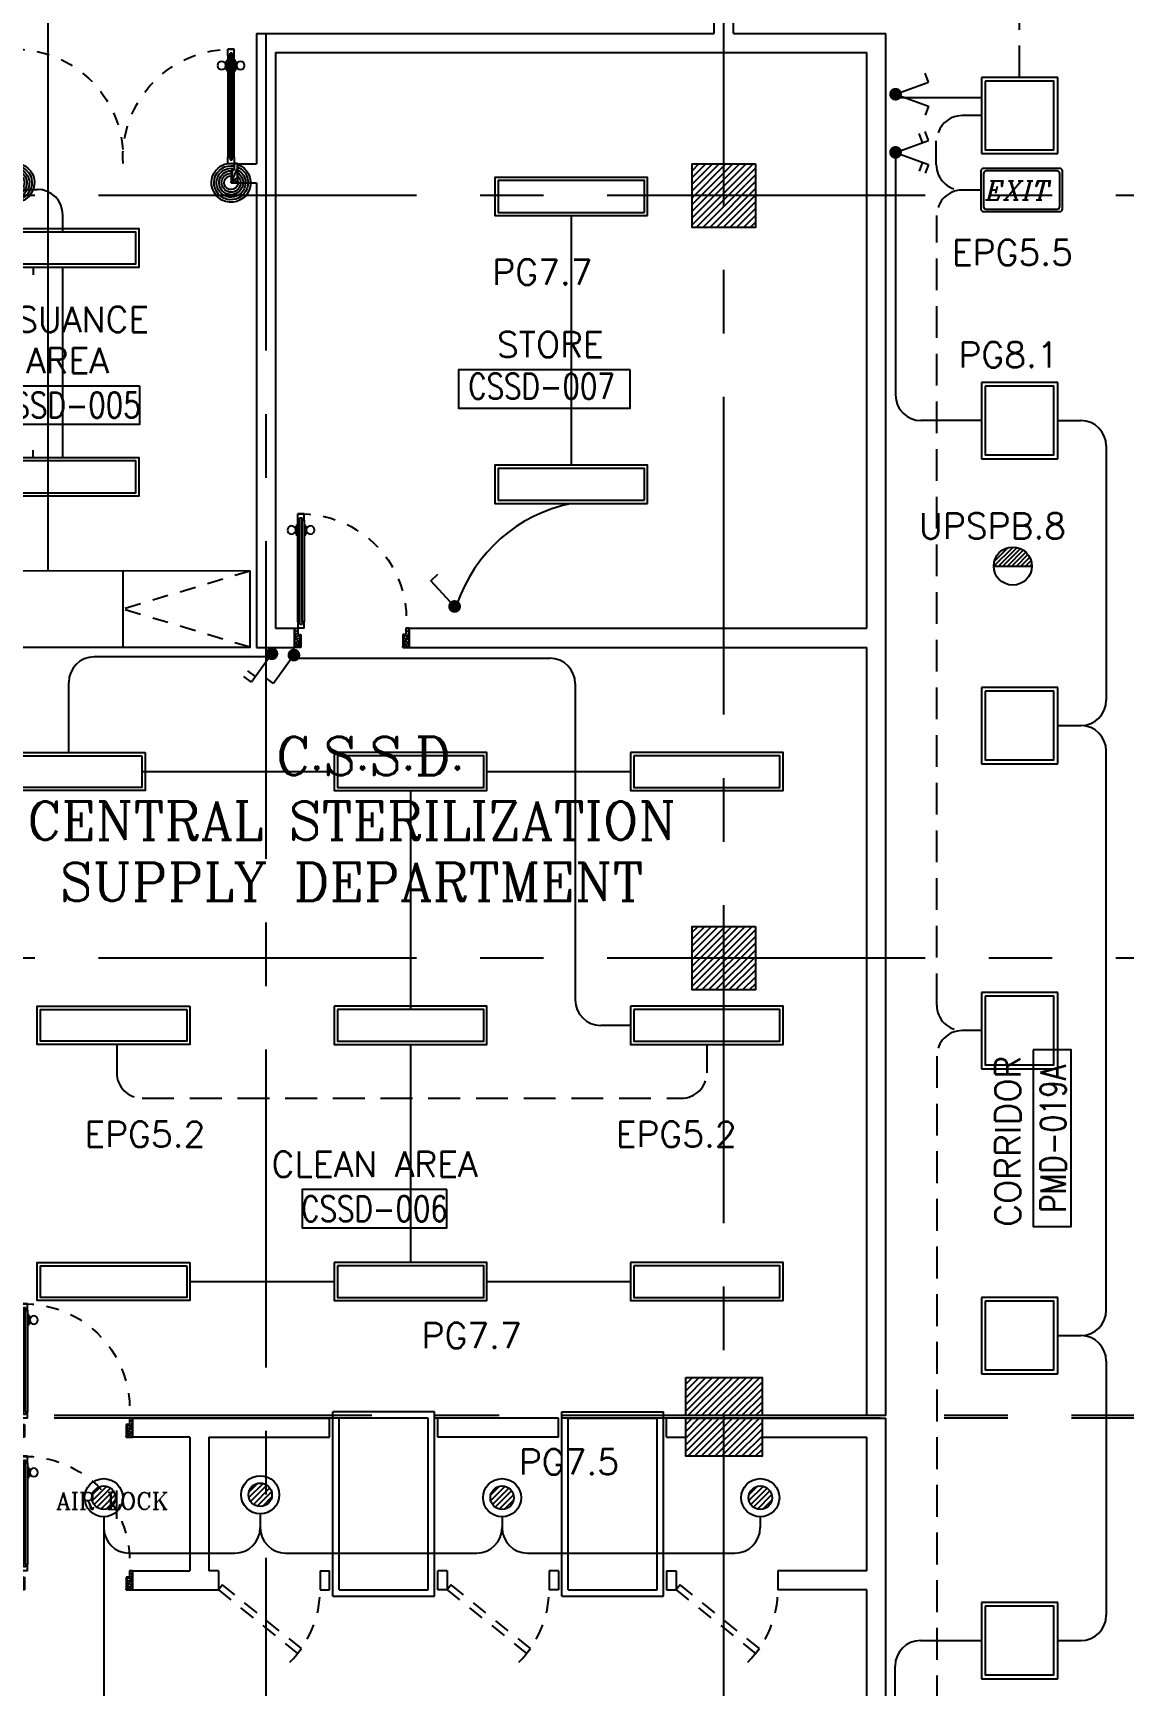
# Model space of a CAD drawing. Extents: x -0.4 to 93, y -13.2 to 77.1.
# Drawn here: x 57.24 to 65.82, y 31.24 to 44.25 of the extents above; entities that cross this region are included whole.
import ezdxf
from ezdxf.enums import TextEntityAlignment as Align

# ---------------------------------------------------------------- set-up
doc = ezdxf.new("R2010")
doc.units = 0
doc.header["$MEASUREMENT"] = 0
for name, pattern in [('CENTERX2', [4, 2.5, -0.5, 0.5, -0.5]), ('HIDDEN', [0.375, 0.25, -0.125]), ('HIDDEN2', [0.1875, 0.125, -0.0625])]:
    doc.linetypes.add(name, pattern=pattern)
doc.layers.get('0').update_dxf_attribs({"linetype": 'CONTINUOUS'})
for name, color, linetype in [('AXES', 11, 'CENTERX2'), ('COL', 11, 'CONTINUOUS'), ('COUNTER', 11, 'CONTINUOUS'), ('DOOR', 11, 'CONTINUOUS'), ('E-CLINE', 2, 'CONTINUOUS'), ('E-HLINE', 2, 'HIDDEN'), ('E-LITE', 4, 'CONTINUOUS'), ('E-SWITCH', 4, 'CONTINUOUS'), ('E-TEXT', 4, 'CONTINUOUS'), ('E-TRXT', 4, 'CONTINUOUS'), ('EL-LITE', 4, 'CONTINUOUS'), ('EQ', 11, 'CONTINUOUS'), ('HAT', 11, 'CONTINUOUS'), ('RM-BOX', 11, 'CONTINUOUS'), ('RM-NAME', 11, 'CONTINUOUS'), ('RM-NO', 11, 'CONTINUOUS'), ('WALL', 11, 'CONTINUOUS'), ('WIN', 11, 'CONTINUOUS')]:
    doc.layers.add(name, color=color, linetype=linetype)
doc.styles.add('ITALICC', font='italicc')
doc.styles.add('ROMANC', font='romanc', dxfattribs={"height": 0.1})
doc.styles.add('ROMANS', font='ROMANS.shx', dxfattribs={"width": 0.6})
pattern_1 = [(45, (-390.755687, -5.161), (-0.0265165043, 0.0265165043), [])]

# ---------------------------------------------------------------- blocks, each defined once
blk = doc.blocks.new('COL50')
at = {"layer": 'COL'}
blk.add_lwpolyline([(-250, 250), (-250, -250), (250, -250), (250, 250)], close=True, dxfattribs=at)
blk = doc.blocks.new('*X99')
at = {"color": 0}
for p, q in [((235129, 41929), (235600, 42401)), ((235129, 41982), (235547, 42401)), ((235129, 42035), (235494, 42401)), ((235129, 42088), (235441, 42401)), ((235129, 42141), (235388, 42401)), ((235129, 42194), (235335, 42401)), ((235129, 42248), (235282, 42401)), ((235129, 42301), (235229, 42401)), ((235129, 42354), (235176, 42401)), ((235153, 41901), (235629, 42376)), ((235206, 41901), (235629, 42323)), ((235259, 41901), (235629, 42270)), ((235312, 41901), (235629, 42217)), ((235365, 41901), (235629, 42164)), ((235418, 41901), (235629, 42111)), ((235471, 41901), (235629, 42058)), ((235525, 41901), (235629, 42005)), ((235578, 41901), (235629, 41952))]:
    blk.add_line(p, q, dxfattribs=at)
blk = doc.blocks.new('*X98')
at = {"color": 0}
for p, q in [((235129, 47922), (235608, 48401)), ((235129, 47975), (235554, 48401)), ((235129, 48028), (235501, 48401)), ((235129, 48081), (235448, 48401)), ((235129, 48134), (235395, 48401)), ((235129, 48187), (235342, 48401)), ((235129, 48240), (235289, 48401)), ((235129, 48293), (235236, 48401)), ((235129, 48346), (235183, 48401)), ((235161, 47901), (235629, 48369)), ((235214, 47901), (235629, 48316)), ((235267, 47901), (235629, 48263)), ((235320, 47901), (235629, 48210)), ((235373, 47901), (235629, 48157)), ((235426, 47901), (235629, 48104)), ((235479, 47901), (235629, 48051)), ((235532, 47901), (235629, 47998)), ((235585, 47901), (235629, 47945))]:
    blk.add_line(p, q, dxfattribs=at)
blk = doc.blocks.new('RM1')
at = {"layer": 'RM-BOX'}
blk.add_lwpolyline([(570, -200), (-570, -200), (-570, -500), (570, -500)], close=True, dxfattribs=at)
at = {"layer": 'RM-NAME', "style": 'ROMANS'}
for tag, p in [('ROOMNAME1', (0, 324)), ('ROOMNAME2', (0, 0))]:
    blk.add_attdef(tag, text='', height=200, dxfattribs=at).set_placement(p, align=Align.MIDDLE)
at = {"layer": 'RM-NO', "style": 'ROMANS', "width": 0.8}
blk.add_attdef('ROOMNO', text='', height=200, dxfattribs=at).set_placement((0, -350), align=Align.MIDDLE)
blk = doc.blocks.new('A$C272A55A0')
at = {"layer": 'DOOR', "color": 0, "linetype": 'ByBlock'}
for p, q in [((0, 900), (0, 1050)), ((50, 1050), (0, 1050)), ((50, 950), (50, 1050)), ((1750, 950), (1750, 1050)), ((1750, 1050), (1800, 1050)), ((1800, 1050), (1800, 900)), ((25, 950), (50, 950)), ((25, 900), (25, 950)), ((1775, 950), (1750, 950)), ((1775, 900), (1775, 950)), ((0, 900), (25, 900)), ((75, 900), (25, 900)), ((25, 850), (25, 900)), ((42, 850), (25, 850)), ((58, 870), (42, 870)), ((42, 870), (42, 850)), ((58, 850), (58, 870)), ((75, 850), (58, 850)), ((75, 900), (75, 850)), ((1725, 900), (1775, 900)), ((1725, 900), (1725, 850)), ((1725, 850), (1742, 850)), ((1742, 870), (1758, 870)), ((1742, 850), (1742, 870)), ((1758, 870), (1758, 850)), ((1758, 850), (1775, 850)), ((1800, 900), (1775, 900)), ((1775, 850), (1775, 900)), ((1718, 160), (1709, 160)), ((1709, 95), (1709, 160)), ((1725, 173), (1718, 173)), ((1718, 173), (1718, 83)), ((1718, 95), (1718, 160)), ((1775, 173), (1782, 173)), ((1782, 173), (1782, 83)), ((1782, 160), (1791, 160)), ((1782, 95), (1782, 160)), ((1791, 95), (1791, 160)), ((25, 50), (42, 50)), ((25, 50), (25, 0)), ((25, 0), (75, 0)), ((75, 0), (25, 0)), ((42, 50), (42, 30)), ((42, 30), (58, 30)), ((58, 50), (75, 50)), ((58, 50), (58, 30)), ((75, 50), (75, 0)), ((1718, 95), (1709, 95)), ((1725, 83), (1718, 83)), ((1742, 50), (1725, 50)), ((1725, 50), (1725, 0)), ((1775, 0), (1725, 0)), ((1725, 0), (1775, 0)), ((1742, 50), (1742, 30)), ((1758, 30), (1742, 30)), ((1775, 50), (1758, 50)), ((1758, 50), (1758, 30)), ((1775, 83), (1782, 83)), ((1775, 50), (1775, 0)), ((1782, 95), (1791, 95))]:
    blk.add_line(p, q, dxfattribs=at)
at = {"layer": 'DOOR', "color": 9, "linetype": 'ByBlock'}
for p, q in [((50, 1050), (0, 1010)), ((50, 1050), (0, 937)), ((50, 1050), (37, 950)), ((1750, 1050), (1800, 1010)), ((1750, 1050), (1800, 937)), ((1750, 1050), (1763, 950))]:
    blk.add_line(p, q, dxfattribs=at)
at = {"layer": 'DOOR', "linetype": 'ByBlock'}
for p, q in [((25, 850), (25, 50)), ((42, 850), (42, 50)), ((58, 850), (58, 50)), ((75, 50), (75, 850)), ((1725, 50), (1725, 850)), ((1742, 850), (1742, 50)), ((1758, 850), (1758, 50)), ((1775, 850), (1775, 50))]:
    blk.add_line(p, q, dxfattribs=at)
at = {"layer": 'DOOR', "color": 0, "linetype": 'ByBlock'}
for centre in [(1676, 128), (1824, 128)]:
    blk.add_circle(centre, 32.4, dxfattribs=at)
at = {"layer": 'DOOR', "color": 9, "linetype": 'ByBlock'}
for centre, radius, start, end in [((50, 1050), 34.4, 180, 270), ((50, 1050), 14.4, 180, 270), ((1750, 1050), 14.4, 270, 0), ((1750, 1050), 34.4, 270, 0), ((50, 1050), 54.4, 203.2074, 270), ((50, 1050), 74.4, 227.7764, 270), ((50, 1050), 94.4, 238.0182, 270), ((50, 1050), 114, 244.0838, 257.3774), ((50, 1050), 134, 248.1598, 259.28), ((1750, 1050), 54.4, 270, 336.7926), ((1750, 1050), 74.4, 270, 312.2236), ((1750, 1050), 94.4, 270, 301.9818), ((1750, 1050), 114, 282.6226, 295.9162), ((1750, 1050), 134, 280.72, 291.8402), ((50, 1050), 154, 251.1053, 256.2858), ((1750, 1050), 154, 283.7142, 288.8947)]:
    blk.add_arc(centre, radius, start, end, dxfattribs=at)
at = {"layer": 'DOOR', "linetype": 'HIDDEN', "ltscale": 0.5}
for centre, start, end in [((50, 851), 268.3174, 3.2965), ((1750, 851), 176.7035, 271.6826)]:
    blk.add_arc(centre, 851, start, end, dxfattribs=at)
at = {"layer": 'WALL', "linetype": 'ByBlock'}
blk.add_line((1800, 900), (1800, 1050), dxfattribs=at)
blk = doc.blocks.new('DOOR90')
at = {"layer": 'DOOR', "color": 7, "linetype": 'ByBlock'}
for p, q in [((-150, 0), (0, 0)), ((-150, 0), (-150, -25)), ((0, -50), (-114, 0)), ((0, -50), (-40, 0)), ((0, -50), (0, 0)), ((-1000, -25), (-1050, -25)), ((-1050, -75), (-1050, -25)), ((-1050, -25), (-1050, -75)), ((-1000, -75), (-1050, -75)), ((-1000, -42), (-1020, -42)), ((-1020, -42), (-1020, -58)), ((-1000, -58), (-1020, -58)), ((-1000, -25), (-1000, -42)), ((-1000, -58), (-1000, -75)), ((-878, -18), (-968, -18)), ((-968, -25), (-968, -18)), ((-968, -75), (-968, -82)), ((-878, -82), (-968, -82)), ((-955, -9), (-890, -9)), ((-955, -18), (-955, -9)), ((-955, -18), (-890, -18)), ((-955, -82), (-890, -82)), ((-955, -82), (-955, -91)), ((-955, -91), (-890, -91)), ((-890, -18), (-890, -9)), ((-890, -82), (-890, -91)), ((-878, -25), (-878, -18)), ((-878, -75), (-878, -82)), ((-200, -25), (-150, -25)), ((-200, -42), (-200, -25)), ((-180, -42), (-200, -42)), ((-200, -58), (-180, -58)), ((-200, -75), (-200, -58)), ((-150, -75), (-200, -75)), ((-180, -58), (-180, -42)), ((-150, -25), (-100, -25)), ((-150, -75), (-150, -25)), ((-100, -25), (-100, -50)), ((0, -50), (-100, -37)), ((-100, -50), (0, -50)), ((-150, -875), (-100, -875)), ((-150, -900), (-150, -875)), ((-150, -900), (0, -900)), ((0, -900), (-150, -900)), ((0, -850), (-114, -900)), ((-100, -875), (-100, -850)), ((0, -850), (-100, -863)), ((-100, -850), (0, -850)), ((0, -850), (-40, -900)), ((0, -850), (0, -900))]:
    blk.add_line(p, q, dxfattribs=at)
at = {"layer": 'DOOR', "linetype": 'ByBlock'}
for p, q in [((-200, -25), (-1000, -25)), ((-200, -42), (-1000, -42)), ((-200, -58), (-1000, -58)), ((-1000, -75), (-200, -75))]:
    blk.add_line(p, q, dxfattribs=at)
at = {"layer": 'DOOR', "color": 7, "linetype": 'ByBlock'}
for centre in [(-923, 24), (-923, -124)]:
    blk.add_circle(centre, 32.4, dxfattribs=at)
for centre, radius, start, end in [((0, -50), 154, 161.1053, 166.2858), ((0, -50), 94.4, 148.0182, 180), ((0, -50), 134, 158.1598, 169.28), ((0, -50), 114, 154.0838, 167.3774), ((0, -50), 74.4, 137.7764, 180), ((0, -50), 54.4, 113.2074, 180), ((0, -50), 34.4, 90, 180), ((0, -50), 14.4, 90, 180), ((0, -850), 154, 193.7142, 198.8947), ((0, -850), 134, 190.72, 201.8402), ((0, -850), 94.4, 180, 211.9818), ((0, -850), 74.4, 180, 222.2236), ((0, -850), 54.4, 180, 246.7926), ((0, -850), 34.4, 180, 270), ((0, -850), 14.4, 180, 270)]:
    blk.add_arc(centre, radius, start, end, dxfattribs=at)
at = {"layer": 'DOOR', "linetype": 'HIDDEN', "ltscale": 0.5}
blk.add_arc((-222, -50), 828, 178.2701, 275.003, dxfattribs=at)
blk = doc.blocks.new('EXIT')
at = {"layer": 'E-LITE', "color": 4}
for p, q in [((-0.32, 0.15), (-0.32, -0.15)), ((0.3, 0.17), (-0.3, 0.17)), ((0.32, -0.15), (0.32, 0.15)), ((-0.3, -0.17), (0.3, -0.17))]:
    blk.add_line(p, q, dxfattribs=at)
at = {"layer": 'E-LITE', "color": 8}
for p, q in [((0.28, 0.15), (-0.28, 0.15)), ((-0.3, 0.13), (-0.3, -0.13)), ((0.3, -0.13), (0.3, 0.13)), ((-0.28, -0.15), (0.28, -0.15))]:
    blk.add_line(p, q, dxfattribs=at)
at = {"layer": 'E-LITE', "color": 4}
for centre, start, end in [((-0.3, 0.15), 90, 180), ((0.3, 0.15), 360, 90), ((-0.3, -0.15), 180, 270), ((0.3, -0.15), 270, 0)]:
    blk.add_arc(centre, 0.02, start, end, dxfattribs=at)
at = {"layer": 'E-LITE', "color": 8}
for centre, start, end in [((-0.28, 0.13), 90, 180), ((0.28, 0.13), 0, 90), ((-0.28, -0.13), 180, 270), ((0.28, -0.13), 270, 0)]:
    blk.add_arc(centre, 0.02, start, end, dxfattribs=at)
at = {"layer": 'E-LITE', "color": 5, "style": 'ITALICC'}
blk.add_text('EXIT', height=0.15, dxfattribs=at).set_placement((-0.284, -0.078))
blk = doc.blocks.new('L42')
at = {"layer": 'E-LITE'}
for p, q in [((0.3, 0.3), (-0.3, 0.3)), ((-0.3, 0.3), (-0.3, -0.3)), ((0.3, -0.3), (0.3, 0.3)), ((-0.3, -0.3), (0.3, -0.3))]:
    blk.add_line(p, q, dxfattribs=at)
at = {"layer": 'E-LITE', "color": 8}
blk.add_lwpolyline([(-0.27, 0.27), (-0.27, -0.27), (0.27, -0.27), (0.27, 0.27)], close=True, dxfattribs=at)
blk = doc.blocks.new('L24')
at = {"color": 4}
blk.add_lwpolyline([(-0.6, 0.15), (-0.6, -0.15), (0.6, -0.15), (0.6, 0.15)], close=True, dxfattribs=at)
at = {"layer": 'E-LITE', "color": 8}
blk.add_lwpolyline([(-0.575, 0.125), (-0.575, -0.125), (0.575, -0.125), (0.575, 0.125)], close=True, dxfattribs=at)
blk = doc.blocks.new('1G1W')
for p, q in [((0, 0), (0.55, 0)), ((0.55, 0), (0.55, -0.15))]:
    blk.add_line(p, q)
at = {"const_width": 0.1}
blk.add_lwpolyline([(-0.05, 0, 1), (0.05, 0, 1)], format="xyb", close=True, dxfattribs=at)
blk = doc.blocks.new('*X62')
at = {"color": 0}
for p, q in [((21548.527, 18540.142), (21548.801, 18540.415)), ((21548.529, 18539.966), (21548.977, 18540.414)), ((21548.584, 18539.845), (21549.098, 18540.359)), ((21548.672, 18539.756), (21549.187, 18540.271)), ((21548.793, 18539.7), (21549.243, 18540.15)), ((21548.966, 18539.696), (21549.246, 18539.977))]:
    blk.add_line(p, q, dxfattribs=at)
blk = doc.blocks.new('SPOT')
at = {"layer": 'E-LITE'}
for radius in [0.6, 0.369]:
    blk.add_circle((0, 0), radius, dxfattribs=at)
at = {"layer": 'E-LITE', "color": 8}
blk.add_blockref('*X62', (-21548.886, -18540.056), dxfattribs=at)
blk = doc.blocks.new('EL')
at = {"layer": 'EL-LITE'}
h = blk.add_hatch(dxfattribs=at)
h.set_pattern_fill('ANSI31', color=4, scale=0.2, style=0)
h.set_pattern_definition([(45, (587.071197, 567.777136), (-0.0176776695, 0.0176776695), [])])
h.paths.add_polyline_path([(0.15, 0, 1), (-0.15, 0)])
at = {"layer": 'EL-LITE', "color": 4}
blk.add_line((-0.15, 0), (0.15, 0), dxfattribs=at)
blk.add_circle((0, 0), 0.15, dxfattribs=at)

msp = doc.modelspace()

# ---------------------------------------------------------------- hatches: boundary and pattern name
at = {"layer": 'HAT'}
h = msp.add_hatch(dxfattribs=at)
h.set_pattern_fill('ANSI31', color=256, scale=0.3, style=0)
h.set_pattern_definition(pattern_1)
h.paths.add_polyline_path([(62.6695, 33.37), (62.6695, 33.67), (62.9695, 33.67), (62.9695, 33.37)])
h.paths.add_polyline_path([(62.3695, 33.37), (62.3695, 33.67), (62.6695, 33.67), (62.6695, 33.37)])
h = msp.add_hatch(dxfattribs=at)
h.set_pattern_fill('ANSI31', color=256, scale=0.3, style=0)
h.set_pattern_definition(pattern_1)
h.paths.add_polyline_path([(62.6695, 33.05), (62.6695, 33.35), (62.9695, 33.35), (62.9695, 33.05)])
h.paths.add_polyline_path([(62.3695, 33.05), (62.3695, 33.35), (62.6695, 33.35), (62.6695, 33.05)])

# ---------------------------------------------------------------- linework, layer by layer
at = {"layer": 'AXES'}
for p, q in [((62.6695, -1.1143), (62.6695, 76.4248)), ((59.0695, 5.75), (59.0695, 64.57)), ((92.2523, 42.97), (22.4295, 42.97)), ((92.2523, 36.97), (22.4295, 36.97)), ((91.9023, 33.37), (22.4295, 33.37)), ((91.9023, 33.35), (22.4295, 33.35))]:
    msp.add_line(p, q, dxfattribs=at)
at = {"layer": 'COL'}
for points in [[(62.3695, 33.67), (62.9695, 33.67), (62.9695, 33.37), (62.3695, 33.37)], [(62.3695, 33.35), (62.9695, 33.35), (62.9695, 33.05), (62.3695, 33.05)]]:
    msp.add_lwpolyline(points, close=True, dxfattribs=at)
at = {"layer": 'COUNTER'}
msp.add_line((57.9445, 40.0159), (57.9445, 39.4159), dxfattribs=at)
at = {"layer": 'COUNTER', "linetype": 'HIDDEN2'}
for p in [(58.9445, 40.0159), (58.9445, 39.4159)]:
    msp.add_line(p, (57.9445, 39.7159), dxfattribs=at)
at = {"layer": 'COUNTER'}
msp.add_lwpolyline([(55.7695, 39.4174), (58.9445, 39.4159), (58.9445, 40.0159), (55.7695, 40.0174)], close=True, dxfattribs=at)
at = {"layer": 'DOOR'}
for p, q in [((58.7259, 32.0389), (58.6945, 32)), ((60.5259, 32.0389), (60.4945, 32)), ((62.3259, 32.0389), (62.2945, 32))]:
    msp.add_line(p, q, dxfattribs=at)
at = {"layer": 'DOOR', "linetype": 'HIDDEN2'}
for p, q in [((58.6945, 32), (59.3174, 31.498)), ((59.3488, 31.5369), (58.7259, 32.0389)), ((60.4945, 32), (61.1174, 31.498)), ((61.1488, 31.5369), (60.5259, 32.0389)), ((62.2945, 32), (62.9174, 31.498)), ((62.9488, 31.5369), (62.3259, 32.0389)), ((59.3174, 31.498), (59.3488, 31.5369)), ((61.1174, 31.498), (61.1488, 31.5369)), ((62.9174, 31.498), (62.9488, 31.5369))]:
    msp.add_line(p, q, dxfattribs=at)
for centre in [(58.6945, 32), (60.4945, 32), (62.2945, 32)]:
    msp.add_arc(centre, 0.8, 314.716, 0.00036, dxfattribs=at)
at = {"layer": 'E-CLINE'}
for p, q in [((56.9071, 43.0185), (57.2715, 43.0185)), ((57.4715, 42.682), (57.4715, 42.8185))]:
    msp.add_line(p, q, dxfattribs=at)
at = {"layer": 'E-CLINE', "color": 4}
for p, q in [((61.4695, 42.8125), (61.4695, 40.8475)), ((65.2956, 41.1997), (65.4767, 41.1997)), ((65.6767, 40.9997), (65.6767, 38.9997)), ((59.1157, 39.3396), (57.7179, 39.3396)), ((57.5179, 38.5878), (57.5179, 39.1396)), ((65.2956, 38.7997), (65.4767, 38.7997)), ((65.6767, 34.1997), (65.6767, 38.5997)), ((65.2956, 33.9997), (65.4767, 33.9997)), ((65.6767, 33.7997), (65.6767, 31.7997)), ((64.2157, 31.5997), (64.6956, 31.5997)), ((65.2956, 31.5997), (65.4767, 31.5997)), ((64.0157, 28.6597), (64.0157, 31.3997))]:
    msp.add_line(p, q, dxfattribs=at)
at = {"layer": 'E-CLINE'}
msp.add_arc((57.2715, 42.8185), 0.2, 0, 90, dxfattribs=at)
at = {"layer": 'E-CLINE', "color": 4}
for centre, radius, start, end in [((65.4767, 40.9997), 0.2, 0, 90), ((61.7105, 39.3688), 1.2031, 101.55282, 161.33652), ((57.7179, 39.1396), 0.2, 90, 180), ((65.4767, 38.9997), 0.2, 270, 0), ((65.4767, 38.5997), 0.2, 0, 90), ((65.4767, 34.1997), 0.2, 270, 270), ((65.4767, 34.1997), 0.2, 270, 0), ((65.4767, 33.7997), 0.2, 0, 90), ((65.4767, 31.7997), 0.2, 270, 0), ((64.2157, 31.3997), 0.2, 90, 180)]:
    msp.add_arc(centre, radius, start, end, dxfattribs=at)
at = {"layer": 'E-HLINE', "color": 4}
for p, q in [((64.9956, 43.8997), (64.9956, 45.17)), ((64.6956, 43.5997), (64.5439, 43.5997)), ((64.6914, 43.0135), (64.5439, 43.0135)), ((64.3439, 36.5997), (64.3439, 42.8135)), ((57.8955, 36.2909), (57.8955, 36.0676)), ((62.5356, 36.2909), (62.5356, 36.0676)), ((64.6956, 36.3997), (64.5439, 36.3997)), ((64.3439, 36.1997), (64.3439, 29.3997)), ((58.0955, 35.8676), (62.3356, 35.8676)), ((57.8955, 32.5588), (57.8955, 32.7821))]:
    msp.add_line(p, q, dxfattribs=at)
for centre, start, end in [((64.5439, 43.3997), 90, 180), ((64.5403, 43.2135), 180, 270), ((64.5439, 42.8135), 90, 180), ((64.5439, 36.5997), 180, 270), ((64.5439, 36.1997), 90, 180), ((58.0955, 36.0676), 180, 270), ((62.3356, 36.0676), 270, 0)]:
    msp.add_arc(centre, 0.2, start, end, dxfattribs=at)
at = {"layer": 'E-SWITCH', "color": 4}
for p, q in [((64.0197, 43.7674), (64.2781, 43.8615)), ((64.2781, 43.8615), (64.2525, 43.932)), ((64.0197, 43.7674), (64.2781, 43.6734)), ((64.0197, 43.7424), (64.6956, 43.7424)), ((64.2781, 43.6734), (64.2525, 43.6029)), ((64.2312, 43.3866), (64.2055, 43.4571)), ((64.2781, 43.4037), (64.2525, 43.4742)), ((64.0197, 43.3097), (64.2781, 43.4037)), ((64.0197, 43.3097), (64.2781, 43.2156)), ((64.3403, 43.2135), (64.3403, 43.3997)), ((64.0197, 43.2847), (64.0197, 41.3997)), ((64.2312, 43.2327), (64.2055, 43.1623)), ((64.2781, 43.2156), (64.2525, 43.1452)), ((57.2375, 42.407), (57.2375, 42.3463)), ((57.4715, 40.907), (57.4715, 42.407)), ((64.6956, 41.1997), (64.2197, 41.1997)), ((57.2375, 40.907), (57.2375, 40.9677)), ((59.1157, 39.3646), (58.9544, 39.1418)), ((59.2886, 39.3545), (59.1274, 39.1317)), ((59.2886, 39.3295), (61.3013, 39.3295)), ((58.9544, 39.1418), (58.8937, 39.1858)), ((58.9861, 39.1856), (58.9254, 39.2296)), ((59.1274, 39.1317), (59.0666, 39.1756)), ((61.5013, 39.1295), (61.5013, 36.6409)), ((58.0929, 38.4378), (59.6063, 38.4378)), ((60.8063, 38.4378), (61.9356, 38.4378)), ((60.2063, 38.2878), (60.2063, 36.5659)), ((61.9356, 36.4409), (61.7013, 36.4409)), ((60.2063, 36.2909), (60.2063, 34.5748)), ((58.4705, 34.4248), (59.6063, 34.4248)), ((60.8063, 34.4248), (61.9356, 34.4248)), ((57.7929, 32.5742), (57.7929, 30.9866)), ((59.0236, 32.5971), (59.0236, 32.489)), ((60.9256, 32.5742), (60.9256, 32.489)), ((62.9561, 32.5742), (62.9561, 32.489)), ((57.9929, 32.289), (58.8236, 32.289)), ((59.2236, 32.289), (60.7256, 32.289)), ((61.1256, 32.289), (62.7561, 32.289))]:
    msp.add_line(p, q, dxfattribs=at)
at = {"layer": 'E-SWITCH', "color": 4, "const_width": 0.05}
for points in [[(63.9947, 43.7674, 1), (64.0447, 43.7674, 1)], [(63.9947, 43.3097, 1), (64.0447, 43.3097, 1)], [(59.1303, 39.3849, 1), (59.101, 39.3444, 1)], [(59.3032, 39.3747, 1), (59.2739, 39.3342, 1)]]:
    msp.add_lwpolyline(points, format="xyb", close=True, dxfattribs=at)
at = {"layer": 'E-SWITCH', "color": 4}
for centre, start, end in [((64.2197, 41.3997), 180, 270), ((61.3013, 39.1295), 0, 90), ((61.7013, 36.6409), 180, 270), ((57.9929, 32.489), 180, 270), ((58.8236, 32.489), 270, 0), ((59.2236, 32.489), 180, 270), ((60.7256, 32.489), 270, 0), ((61.1256, 32.489), 180, 270), ((62.7561, 32.489), 270, 0)]:
    msp.add_arc(centre, 0.2, start, end, dxfattribs=at)
at = {"layer": 'EQ'}
for p, q in [((60.3945, 33.4), (59.5945, 33.4)), ((59.5945, 31.95), (59.5945, 33.4)), ((60.3445, 33.35), (59.6445, 33.35)), ((59.6445, 32), (59.6445, 33.35)), ((60.3445, 32), (60.3445, 33.35)), ((60.3945, 31.95), (60.3945, 33.4)), ((61.3945, 31.95), (61.3945, 33.4)), ((61.3945, 33.4), (62.1945, 33.4)), ((61.4445, 32), (61.4445, 33.35)), ((61.4445, 33.35), (62.1445, 33.35)), ((62.1445, 32), (62.1445, 33.35)), ((62.1945, 31.95), (62.1945, 33.4)), ((59.6445, 32), (60.3445, 32)), ((61.4445, 32), (62.1445, 32)), ((59.5945, 31.95), (60.3945, 31.95)), ((61.3945, 31.95), (62.1945, 31.95))]:
    msp.add_line(p, q, dxfattribs=at)
at = {"layer": 'RM-BOX'}
for points in [[(61.933, 41.5975), (60.5832, 41.5975), (60.5832, 41.2975), (61.933, 41.2975)], [(65.1018, 36.2472), (65.1018, 34.8594), (65.4018, 34.8594), (65.4018, 36.2472)]]:
    msp.add_lwpolyline(points, close=True, dxfattribs=at)
at = {"layer": 'WALL'}
for p, q in [((57.357, 40.0166), (57.357, 45.2135)), ((62.5945, 44.245), (62.5945, 44.47)), ((62.7445, 44.245), (62.7445, 44.47)), ((58.9945, 44.245), (62.5945, 44.245)), ((58.9945, 44.245), (58.9945, 43.22)), ((62.7445, 44.245), (63.9445, 44.245)), ((63.9445, 33.37), (63.9445, 44.245)), ((59.1445, 44.095), (63.7945, 44.095)), ((59.1445, 44.095), (59.1445, 39.565)), ((63.7945, 39.565), (63.7945, 44.095)), ((58.8445, 43.22), (58.8445, 43.07)), ((58.8445, 43.22), (58.9945, 43.22)), ((58.8445, 43.07), (58.9945, 43.07)), ((58.9945, 43.07), (58.9945, 39.415)), ((59.1445, 39.565), (59.2942, 39.565)), ((59.2942, 39.415), (59.2942, 39.565)), ((59.2942, 39.565), (59.2942, 39.415)), ((60.1942, 39.415), (60.1942, 39.565)), ((60.1942, 39.565), (63.7945, 39.565)), ((60.1942, 39.565), (60.1942, 39.415)), ((58.9945, 39.415), (59.2942, 39.415)), ((60.1942, 39.415), (63.7945, 39.415)), ((63.7945, 33.37), (63.7945, 39.415)), ((58.0195, 33.35), (59.5695, 33.35)), ((58.0195, 33.2), (58.0195, 33.35)), ((58.0195, 33.2), (58.0195, 33.35)), ((58.0195, 33.35), (58.0195, 33.2)), ((59.5695, 33.2), (59.5695, 33.35)), ((61.3695, 33.35), (60.4195, 33.35)), ((60.4195, 33.2), (60.4195, 33.35)), ((61.3695, 33.2), (61.3695, 33.35)), ((62.2195, 33.2), (62.2195, 33.35)), ((62.9695, 33.35), (63.9195, 33.35)), ((63.9445, 33.37), (63.7945, 33.37)), ((63.7945, 33.35), (63.9445, 33.35)), ((63.9445, 27.6), (63.9445, 33.35)), ((58.4695, 33.2), (58.0195, 33.2)), ((58.4695, 33.2), (58.4695, 32.15)), ((58.6195, 33.2), (58.6195, 32.15)), ((58.6195, 33.2), (59.5695, 33.2)), ((59.1445, 33.2), (59.5695, 33.2)), ((61.3695, 33.2), (60.4195, 33.2)), ((62.2195, 33.2), (62.3695, 33.2)), ((62.9695, 33.2), (63.7945, 33.2)), ((63.7945, 32.15), (63.7945, 33.2)), ((58.0195, 32), (58.0195, 32.15)), ((58.0195, 32), (58.0195, 32.15)), ((58.0195, 32.15), (58.0195, 32)), ((58.0195, 32.15), (58.4695, 32.15)), ((58.6945, 32.15), (58.6195, 32.15)), ((58.6945, 32.15), (58.6945, 32)), ((59.4945, 32.15), (59.4945, 32)), ((59.4945, 32.15), (59.5695, 32.15)), ((59.5695, 32), (59.5695, 32.15)), ((60.4195, 32), (60.4195, 32.15)), ((60.4945, 32.15), (60.4195, 32.15)), ((60.4945, 32.15), (60.4945, 32)), ((61.3695, 32.15), (61.2945, 32.15)), ((61.2945, 32.15), (61.2945, 32)), ((61.3695, 32.15), (61.3695, 32)), ((62.2195, 32.15), (62.2945, 32.15)), ((62.2195, 32.15), (62.2195, 32)), ((62.2945, 32.15), (62.2945, 32)), ((63.7945, 32.15), (63.0945, 32.15)), ((63.0945, 32.15), (63.0945, 32)), ((58.0195, 32), (58.6945, 32)), ((59.4945, 32), (59.5695, 32)), ((60.4945, 32), (60.4195, 32)), ((61.3695, 32), (61.2945, 32)), ((62.2195, 32), (62.2945, 32)), ((63.7945, 32), (63.0945, 32)), ((63.7945, 27.6), (63.7945, 32))]:
    msp.add_line(p, q, dxfattribs=at)

# ---------------------------------------------------------------- block references
at = {"layer": 'COL', "xscale": -0.001000000047497451, "yscale": 0.0009999999892897904, "zscale": 0.001}
for p in [(62.6695, 42.97), (62.6695, 36.97)]:
    msp.add_blockref('COL50', p, dxfattribs=at)
at = {"layer": 'DOOR', "color": 0, "yscale": 0.0009999999892897904, "zscale": 0.001}
for name, p, xscale, rotation in [('A$C272A55A0', (57.0445, 44.1211), -0.001000000047497451, 180), ('DOOR90', (59.2942, 39.415), -0.0009999999892897904, 90), ('DOOR90', (57.1195, 33.2), -0.0009999999892897904, 90), ('DOOR90', (57.1195, 32), -0.0009999999892897904, 90)]:
    msp.add_blockref(name, p, dxfattribs=dict(at, xscale=xscale, rotation=rotation))
at = {"layer": 'E-LITE', "color": 4}
for name, p in [('L42', (64.9956, 43.5997)), ('EXIT', (65.0114, 43.0135)), ('L24', (57.4715, 42.557)), ('L42', (64.9956, 41.1997)), ('L24', (57.4715, 40.757)), ('L42', (64.9956, 38.7997)), ('L24', (60.2063, 38.4378)), ('L24', (62.5356, 38.4378)), ('L42', (64.9956, 36.3997)), ('L24', (60.2063, 36.4409)), ('L24', (62.5356, 36.4409)), ('L24', (60.2063, 34.4248)), ('L24', (62.5356, 34.4248)), ('L42', (64.9956, 33.9997)), ('L42', (64.9956, 31.5997))]:
    msp.add_blockref(name, p, dxfattribs=at)
at = {"layer": 'E-LITE', "color": 4, "rotation": 180}
for p in [(61.4695, 42.9625), (61.4695, 40.6975)]:
    msp.add_blockref('L24', p, dxfattribs=at)
at = {"layer": 'E-LITE'}
msp.add_blockref('EL', (64.9415, 40.0545), dxfattribs=at)
at = {"layer": 'E-LITE', "color": 4, "xscale": -1}
for p in [(57.5179, 38.4378), (57.8705, 36.4409), (57.8705, 34.4248)]:
    msp.add_blockref('L24', p, dxfattribs=at)
at = {"layer": 'E-LITE', "color": 4, "xscale": 0.25, "yscale": 0.25, "zscale": 0.25}
for p in [(57.7929, 32.7242), (59.0236, 32.7471), (60.9256, 32.7242), (62.9561, 32.7242)]:
    msp.add_blockref('SPOT', p, dxfattribs=at)
at = {"layer": 'E-SWITCH', "color": 4, "xscale": 0.5, "yscale": 0.5, "zscale": 0.5, "rotation": 132.5283431072359}
msp.add_blockref('1G1W', (60.5522, 39.7369), dxfattribs=at)
at = {"layer": 'HAT', "xscale": 0.001000000047497451, "yscale": 0.0009999999892897904, "zscale": 0.001}
for name in ['*X98', '*X99']:
    msp.add_blockref(name, (-172.709, -5.181), dxfattribs=at)
for p, values in [((57.5073, 41.6715), {'ROOMNO': 'CSSD-005', 'ROOMNAME2': 'AREA', 'ROOMNAME1': 'ISSUANCE'}), ((59.9222, 35.3481), {'ROOMNO': 'CSSD-006', 'ROOMNAME2': 'CLEAN AREA'})]:
    msp.add_blockref('RM1', p, dxfattribs=at).add_auto_attribs(values)

# ---------------------------------------------------------------- texts
at = {"layer": 'E-TEXT', "color": 4, "style": 'ROMANS'}
for s, p in [('EPG5.5', (64.4628, 42.4212)), ('PG7.7', (60.8486, 42.2679)), ('PG8.1', (64.5143, 41.6169)), ('EPG5.2', (57.6411, 35.4838)), ('EPG5.2', (61.8193, 35.4838)), ('PG7.7', (60.2921, 33.9002)), ('PG7.5', (61.0572, 32.9062))]:
    msp.add_text(s, height=0.2, dxfattribs=at).set_placement(p)
at = {"layer": 'E-TRXT', "color": 4, "style": 'ROMANS'}
msp.add_text('UPSPB.8', height=0.2, dxfattribs=at).set_placement((64.203, 40.2699))
at = {"layer": 'RM-NAME', "style": 'ROMANC'}
for s, p in [('C.S.S.D.', (59.8867, 38.56)), ('CENTRAL STERILIZATION', (59.7428, 38.0516)), ('SUPPLY DEPARTMENT', (59.7428, 37.5705))]:
    msp.add_text(s, height=0.3, dxfattribs=at).set_placement(p, align=Align.MIDDLE)
at = {"layer": 'RM-NAME', "style": 'ROMANS'}
msp.add_attdef('STORE', text='', height=0.2, dxfattribs=at).set_placement((61.3041, 41.7975), align=Align.MIDDLE)
msp.add_attdef('CORRIDOR', text='ROOMNAME', height=0.2, rotation=90, dxfattribs=at).set_placement((64.9018, 35.5299), align=Align.MIDDLE)
at = {"layer": 'RM-NO', "style": 'ROMANS', "width": 0.8}
msp.add_attdef('CSSD-007', text='', height=0.2, dxfattribs=at).set_placement((61.2357, 41.4697), align=Align.MIDDLE)
msp.add_attdef('PMD-019A', text='H0-A00', height=0.2, rotation=90, dxfattribs=at).set_placement((65.2585, 35.55), align=Align.MIDDLE)
at = {"layer": 'WIN', "style": 'ROMANC'}
msp.add_text('AIR LOCK', height=0.135, dxfattribs=at).set_placement((57.8581, 32.6986), align=Align.MIDDLE)

doc.saveas('drawing.dxf')
